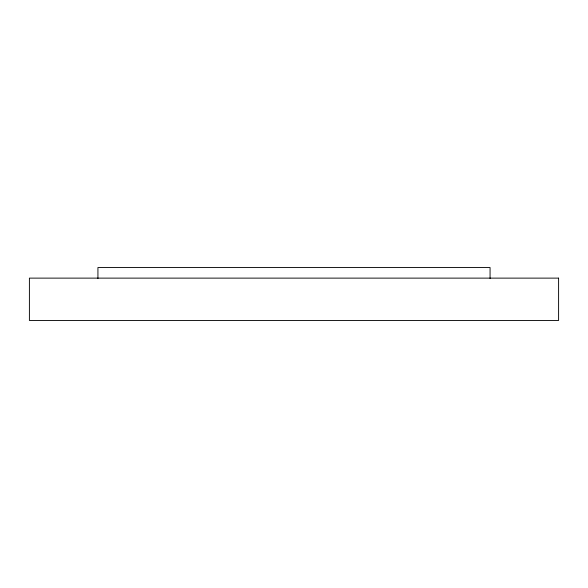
<?xml version="1.0" encoding="UTF-8"?>
<svg xmlns="http://www.w3.org/2000/svg" width="588" height="588" viewBox="0 0 588 588"><rect width="100%" height="100%" fill="white"/><g stroke="black" fill="none" stroke-linecap="round" stroke-linejoin="round"><path stroke-width="0.88" d="M490.069 278.528L490.069 267.54L97.931 267.54L97.931 278.528M558.6 278.124L29.4 278.124L29.4 320.46L558.6 320.46L558.6 278.124"/></g></svg>
